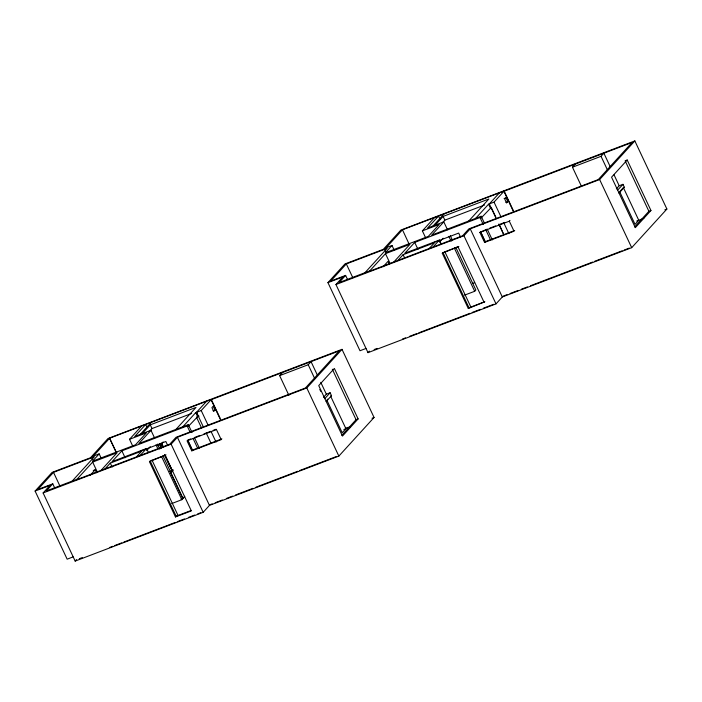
<?xml version="1.0" encoding="UTF-8"?>
<svg xmlns="http://www.w3.org/2000/svg" width="702" height="702" viewBox="0 0 702 702"><rect width="100%" height="100%" fill="white"/><g stroke="black" fill="none" stroke-linecap="round" stroke-linejoin="round"><path stroke-width="1.05" d="M35.1 491.049L52.115 472.385L90.47 457.765L108.029 438.504L342.006 349.342L374.061 417.471L338.855 456.089L209.468 505.396L203.176 512.302L75.167 561.082L43.112 492.953L50.026 485.363L35.1 491.049L67.155 559.178L73.131 556.897M72.166 481.107L94.331 456.783L53.492 472.349L37.847 489.513L52.773 483.827L54.633 487.776M52.773 483.827L46.253 490.979L76.966 479.273M220.138 418.234L211.311 399.473L109.635 438.215L91.839 457.73L92.769 459.713M101.027 457.827L99.166 453.878L92.497 461.188L135.486 444.814L146.358 432.888L129.537 439.294L132.792 446.209M101.018 470.393L117.094 452.764L92.646 462.074L76.571 479.712L169.744 444.208L176.044 437.302L305.423 388.004L339.259 350.877L211.074 399.728L220.832 420.463M90.26 475.184L95.182 469.778L96.578 472.744M129.537 439.294L141.637 426.026M105.054 468.857L110.293 463.118L141.69 451.149L136.46 456.888M192.05 432.564L188.338 424.675L187.162 425.956L121.876 450.842L112.03 461.635L146.525 448.49L148.385 452.439M140.233 434.38L151.158 422.393M142.295 433.599L150.272 424.842L196.007 407.414L175.983 429.378M149.122 431.748L152.027 428.562L191.664 413.46M154.677 438.188L150.956 430.291L138.917 443.506L188.338 424.675M140.146 455.484L146.525 448.49M146.657 450.614L150.281 446.639M160.153 443.427L157.968 445.823L157.669 445.208M163.206 447.516L161.513 443.55L163.32 447.393M161.399 443.673L163.171 441.97M149.456 461.679L150.14 460.924L176.149 516.189L175.456 516.944L149.456 461.679L166.014 454.878M182.845 426.763L195.744 412.609L201.211 410.547L211.311 399.473M206.59 401.272L196.49 412.346L203.448 427.141M43.112 492.953L171.121 444.173L177.413 437.276L306.8 387.969L342.006 349.342M188.18 426.562L198.271 416.04L196.516 412.32M327.939 282.625L344.954 263.961L383.31 249.342L400.868 230.08L634.845 140.918L666.9 209.047L631.695 247.674L502.307 296.972L496.016 303.878L367.997 352.658L335.942 284.529L342.866 276.939L327.939 282.625L359.994 350.754L365.961 348.473M75.167 561.082L76.553 559.564M364.996 272.683L387.171 248.368L346.323 263.926L330.677 281.09L345.612 275.403L347.472 279.352M214.961 410.073L213.724 411.425L211.934 407.608L213.162 406.256L214.961 410.073L213.066 410.793M345.612 275.403L339.092 282.555L369.805 270.849M172.753 470.761L170.735 472.972L182.757 498.517L184.775 496.305M191.76 450.851L221.191 439.636L216.47 429.615L187.048 440.83L191.76 450.851L192.445 450.096L221.876 438.882M513.434 210.793L504.141 191.049L402.465 229.791L384.678 249.315L385.609 251.29M394.322 250.395L391.997 245.454L385.337 252.764L428.325 236.39L439.189 224.464L422.376 230.87L425.623 237.785M393.857 261.969L409.933 244.34L385.477 253.659L369.401 271.288L462.583 235.784L468.875 228.878L598.262 179.58L632.098 142.462L503.913 191.304L513.671 212.039M288.917 395.358L279.633 375.631L282.458 372.525M383.09 266.76L388.022 261.355L389.417 264.321M422.376 230.87L434.477 217.602M397.894 260.433L403.123 254.694L434.529 242.725L429.291 248.473M484.424 223.148L481.177 216.251L480.001 217.532L414.707 242.418L404.87 253.211L439.364 240.066L441.216 244.015M171.718 503.562L181.844 499.701L183.02 498.42L163.04 455.967M433.073 225.956L443.997 213.97M435.126 225.175L443.111 216.418L488.838 198.991L468.822 220.954M279.633 375.631L308.204 364.742L311.03 361.635L317.532 375.447M442.69 222.534L444.866 220.147L484.494 205.045M447.516 229.773L443.796 221.867L431.756 235.082L481.177 216.251M432.985 247.06L439.364 240.066M439.496 242.19L443.12 238.215M442.286 253.255L442.98 252.501L468.98 307.766L468.295 308.52L442.286 253.255L458.854 246.455M475.684 218.34L488.583 204.185L494.041 202.132L504.141 191.049M499.429 192.848L489.329 203.931L496.288 218.717M335.942 284.529L463.952 235.749L470.243 228.852L599.631 179.545L634.845 140.918M481.019 218.138L491.251 207.467L495.796 217.12M323.525 397.297L326.351 394.191L330.124 392.751L331.502 395.682L326.158 401.544M506.002 197.832L504.764 199.184L506.563 203.001L507.792 201.649L506.002 197.832L504.106 198.552M324.78 398.622L330.124 392.751M367.997 352.658L369.384 351.14M327.729 399.148L326.842 400.122L342.207 432.765L345.919 428.685L330.563 396.042L331.502 395.682M509.994 220.437L509.31 221.191L514.031 231.212L484.599 242.427L479.878 232.406L486.653 229.335M484.599 242.427L485.284 241.681L514.715 230.467M503.352 233.731L499.429 224.851M581.282 185.951L572.463 167.208L575.298 164.101M341.839 435.301L356.054 419.699L358.117 418.91L334.371 368.445L318.726 385.6L342.471 436.074L358.117 418.91M464.557 295.138L474.684 291.286L475.851 289.996L455.879 247.543M572.463 167.208L601.035 156.318L603.869 153.211L610.371 167.023M468.295 308.52L484.854 301.72L468.98 307.766M627.202 160.021L611.556 177.185L635.31 227.659L650.956 210.495L627.202 160.021L625.833 160.539M616.356 188.873L619.19 185.767L622.964 184.328L624.341 187.258L618.988 193.129M617.611 190.198L622.964 184.328M623.394 187.618L619.682 191.699L635.038 224.342L638.759 220.261L623.394 187.618L624.341 187.258M634.669 226.878L648.894 211.276L650.956 210.495M161.32 448.236L159.512 444.392L161.513 443.55M443.796 221.867L427.579 228.053L438.504 216.067L439.9 219.024M386.17 247.683L391.997 245.454M505.905 202.369L507.792 201.649M433.546 242.664L458.687 233.082L460.53 237.013M489.698 228.176L495.787 225.851M498.832 224.693L504.922 222.376M479.878 232.406L509.31 221.191M443.971 252.123L457.853 246.832M664.855 209.828L666.9 209.047M472.595 283.415L474.622 282.634M636.688 221.051L643.839 218.322M150.956 430.291L134.74 436.468L145.674 424.482L147.06 427.448M502.965 296.226L507.046 294.673M510.1 293.515L518.251 290.409M521.305 289.242L527.421 286.916M530.475 285.749L592.62 262.065M594.664 261.293L622.165 250.807M624.201 250.035L629.299 248.087M93.331 456.107L99.166 453.878M199.096 416.11L196.446 417.12L201.5 427.851M374.14 349.543L377.123 348.403M402.448 339.057L405.554 337.855M409.582 336.337L416.716 333.625M418.752 332.845L460.845 316.786M461.346 316.593L470.068 313.276M472.113 312.495L480.352 309.354M483.38 308.204L493.62 304.299M140.707 451.088L165.847 441.505L167.699 445.437M93.261 470.516L95.182 469.778M190.777 438.917L187.732 440.075L192.445 450.096M194.831 437.372L199.912 435.433M203.966 433.889L210.056 431.572M213.101 430.405L216.146 429.247M151.132 460.547L165.023 455.256M169.436 471.542L173.429 470.024M345.454 428.369L348.525 427.202M372.025 418.243L374.061 417.471M343.848 429.475L349.982 427.132M180.993 499.192L183.02 498.42M176.149 516.189L191.023 510.521M175.456 516.944L191.33 510.898L165.33 455.633M210.135 504.65L212.171 503.878M215.224 502.711L222.358 499.991M226.439 498.438L232.546 496.112M235.6 494.945L252.922 488.346M255.976 487.179L297.753 471.261M299.789 470.489L336.46 456.511M79.308 558.722L82.301 557.581M109.617 547.481L112.671 546.314M114.707 545.542L121.841 542.822M123.877 542.049L167.445 525.465M168.015 525.21L175.184 522.472M177.229 521.691L184.45 518.945M188.496 517.4L194.656 515.057M197.71 513.89L200.781 512.723M625.14 160.802L648.894 211.276M614.083 174.921L619.19 185.767M601.035 156.318L607.537 170.13M599.631 179.545L631.695 247.674M494.041 202.132L501.009 216.918M503.79 222.832L508.897 233.678M498.806 224.07L503.711 234.494M488.583 204.185L490.338 207.915M487.206 229.071L492.313 239.917M480.001 217.532L483.257 224.447M486.038 230.37L490.689 240.242M480.572 231.651L485.284 241.681M480.659 232.274L485.319 242.172M470.243 228.852L502.307 296.972M463.952 235.749L496.016 303.878M458.16 247.209L484.169 302.474M443.111 216.418L444.866 220.147M450.298 235.697L452.623 240.628M448.85 236.39L451.158 241.286M454.387 248.148L474.684 291.286M444.936 251.913L470.954 307.204M414.707 242.418L417.962 249.324M402.465 229.791L408.915 243.682M403.123 254.694L404.519 257.652M385.477 253.659L390.128 263.531M346.323 263.926L352.834 277.746M332.309 369.226L356.054 419.699M320.779 382.353L326.351 394.191M308.204 364.742L314.698 378.553M319.805 389.408L320.735 391.383M306.8 387.969L338.855 456.089M201.211 410.547L208.169 425.342M210.951 431.256L216.058 442.102M206.239 433.055L210.872 442.918M195.744 412.609L197.499 416.339M194.375 437.486L199.473 448.332M187.162 425.956L189.952 431.879M193.208 438.794L197.85 448.666M187.829 440.698L192.488 450.596M177.413 437.276L209.468 505.396M171.121 444.173L203.176 512.302M161.741 443.541L163.101 446.428M161.17 443.682L162.978 447.525M159.854 444.261L161.214 447.148M164.83 454.835L172.525 471.182M150.272 424.842L152.027 428.562M164.487 454.966L172.183 471.314M157.467 444.112L159.784 449.052M156.011 444.814L157.862 448.727M161.548 456.572L181.844 499.701M152.097 460.337L178.115 515.628M121.876 450.842L125.123 457.748M109.635 438.215L116.137 452.044M109.573 438.285L116.084 452.106M110.293 463.118L112.144 467.067M92.646 462.074L97.288 471.955M53.492 472.349L59.995 486.17"/></g></svg>
